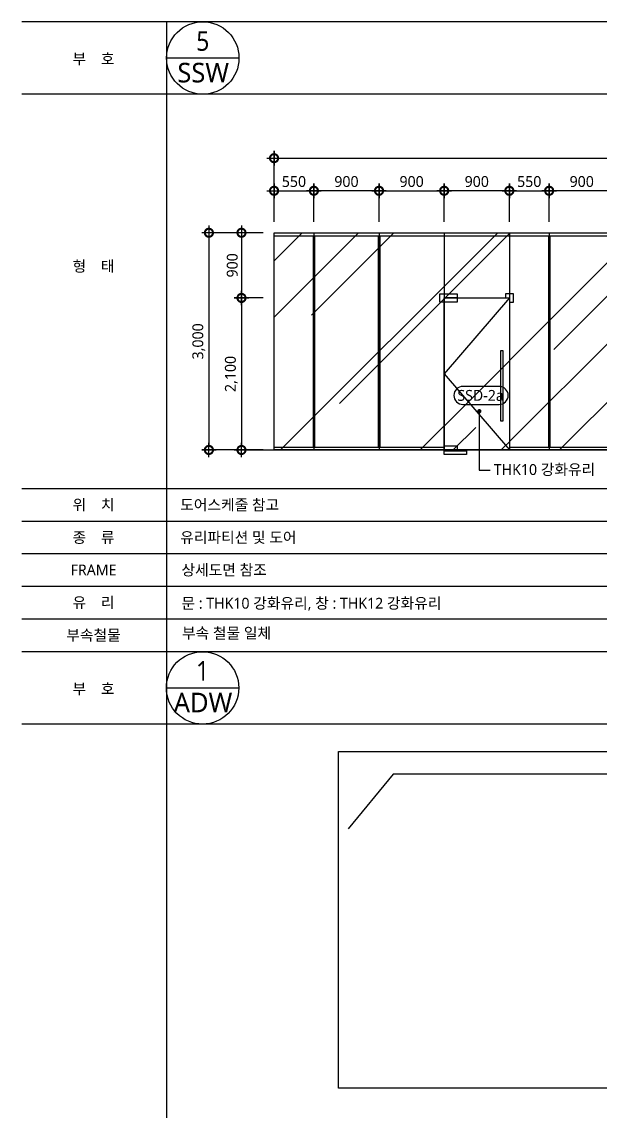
# Model space of a CAD drawing. Header units: millimetres. Extents: x -3 to 459584, y -660938 to -11738.
# Drawn here: x 84097 to 92087, y -135380 to -120334 of the extents above; entities that cross this region are included whole.
import ezdxf
from ezdxf import colors
from ezdxf.entities.mleader import LeaderData, LeaderLine
from ezdxf.enums import TextEntityAlignment as Align
from ezdxf.math import Vec2, Vec3

# ---------------------------------------------------------------- set-up
doc = ezdxf.new("R2010")
doc.units = ezdxf.units.MM
doc.header["$LTSCALE"] = 200
for name, pattern in [('CEN-GAUN', [32.2, 30, -1, 0.2, -1]), ('CENTERX2', [4, 2.5, -0.5, 0.5, -0.5]), ('H1', [1, 0.5, -0.5])]:
    doc.linetypes.add(name, pattern=pattern)
doc.layers.get('DEFPOINTS').update_dxf_attribs({"color": 137})
for name, color, linetype in [('0.KSC-DIM', 5, 'Continuous'), ('0.KSC-DOOR', 4, 'Continuous'), ('4ELE', 4, 'Continuous'), ('7ELE', 7, 'Continuous'), ('A-ELEV-PCN4', 4, 'Continuous'), ('A-ELEV-PCN5', 5, 'Continuous'), ('A-ELEV-PCN9', 9, 'Continuous'), ('A-PATT', 252, 'Continuous'), ('a-TAG-1', 6, 'Continuous'), ('A-TAG-2', 4, 'Continuous'), ('A-wall-유리파티션', 5, 'Continuous'), ('CEN', 1, 'CEN-GAUN'), ('DIM', 7, 'Continuous'), ('ELE3', 3, 'Continuous'), ('ELE6', 6, 'Continuous'), ('SYM', 6, 'Continuous'), ('TAG', 6, 'Continuous'), ('TEX', 3, 'Continuous')]:
    doc.layers.add(name, color=color, linetype=linetype)
doc.styles.add('ARIAL', font='malgun.ttf')
doc.styles.add('S1', font='malgun.ttf')
doc.styles.add('스타일1', font='malgun.ttf')
doc.dimstyles.new('CJA-50', dxfattribs={"dimscale": 50, "dimtxt": 3, "dimasz": 1, "dimexe": 2, "dimexo": 3, "dimgap": 1, "dimtad": 1, "dimdec": 0, "dimzin": 1, "dimdsep": 46, "dimlunit": 6, "dimtxsty": 'S1', "dimblk": 'GAUN-DOT', "dimcen": -2, "dimdle": 2, "dimclrd": 256, "dimclre": 256, "dimclrt": 3, "dimadec": 0, "dimazin": 0, "dimtfac": 1, "dimtdec": 0, "dimtix": 1, "dimtmove": 2, "dimatfit": 3, "dimldrblk": 'DOTSMALL', "dimfxl": 1, "dimtolj": 1, "dimtzin": 1, "dimarcsym": 0})

# ---------------------------------------------------------------- blocks, each defined once
blk = doc.blocks.new('GAUN-DOT')
at = {"linetype": 'ByBlock'}
for p, q in [((2, 0), (-2, 0)), ((0, -2), (0, 2))]:
    blk.add_line(p, q, dxfattribs=at)
at = {"const_width": 2.25}
blk.add_lwpolyline([(0, 0.28125, 1), (0, -0.28125, 1)], format="xyb", close=True, dxfattribs=at)
blk = doc.blocks.new('*D279')
at = {"layer": 'DEFPOINTS', "color": 0, "transparency": 16777216}
for p in [(87582, -123248), (86682, -126248), (87582, -126248)]:
    blk.add_point(p, dxfattribs=at)
at = {"layer": 'DIM', "lineweight": -2, "transparency": 16777216}
for p, q in [((87432, -123248), (86582, -123248)), ((86682, -123298), (86682, -126198)), ((87432, -126248), (86582, -126248))]:
    blk.add_line(p, q, dxfattribs=at)
at = {"layer": 'DIM', "lineweight": -2, "transparency": 16777216, "xscale": 50, "yscale": 50, "zscale": 50}
for p, rotation in [((86682, -123248), 90), ((86682, -126248), 270)]:
    blk.add_blockref('GAUN-DOT', p, dxfattribs=dict(at, rotation=rotation))
at = {"layer": 'DIM', "color": 3, "transparency": 16777216, "insert": (86542, -124748), "char_height": 150, "attachment_point": 5, "rotation": 90, "style": 'S1'}
blk.add_mtext('\\A1;3,000', dxfattribs=at)
blk = doc.blocks.new('_DotSmall')
at = {"color": 0, "linetype": 'ByBlock', "const_width": 0.5}
blk.add_lwpolyline([(-0.0625, 0, 1), (0.0625, 0, 1)], format="xyb", close=True, dxfattribs=at)
blk = doc.blocks.new('*D280')
at = {"layer": 'DEFPOINTS', "color": 0, "transparency": 16777216}
for p in [(87582, -124148), (87132, -126248), (87582, -126248)]:
    blk.add_point(p, dxfattribs=at)
at = {"layer": 'DIM', "lineweight": -2, "transparency": 16777216}
for p, q in [((87432, -124148), (87032, -124148)), ((87132, -124198), (87132, -126198)), ((87432, -126248), (87032, -126248))]:
    blk.add_line(p, q, dxfattribs=at)
at = {"layer": 'DIM', "lineweight": -2, "transparency": 16777216, "xscale": 50, "yscale": 50, "zscale": 50}
for p, rotation in [((87132, -124148), 90), ((87132, -126248), 270)]:
    blk.add_blockref('GAUN-DOT', p, dxfattribs=dict(at, rotation=rotation))
at = {"layer": 'DIM', "color": 3, "transparency": 16777216, "insert": (86992, -125198), "char_height": 150, "attachment_point": 5, "rotation": 90, "style": 'S1'}
blk.add_mtext('\\A1;2,100', dxfattribs=at)
blk = doc.blocks.new('*D281')
at = {"layer": 'DEFPOINTS', "color": 0, "transparency": 16777216}
for p in [(87582, -123248), (87132, -124148), (87582, -124148)]:
    blk.add_point(p, dxfattribs=at)
at = {"layer": 'DIM', "lineweight": -2, "transparency": 16777216}
for p, q in [((87432, -123248), (87032, -123248)), ((87132, -123298), (87132, -124098)), ((87432, -124148), (87032, -124148))]:
    blk.add_line(p, q, dxfattribs=at)
at = {"layer": 'DIM', "lineweight": -2, "transparency": 16777216, "xscale": 50, "yscale": 50, "zscale": 50}
for p, rotation in [((87132, -123248), 90), ((87132, -124148), 270)]:
    blk.add_blockref('GAUN-DOT', p, dxfattribs=dict(at, rotation=rotation))
at = {"layer": 'DIM', "color": 3, "transparency": 16777216, "insert": (87005, -123698), "char_height": 150, "attachment_point": 5, "rotation": 90, "style": 'S1'}
blk.add_mtext('\\A1;900', dxfattribs=at)
blk = doc.blocks.new('*D282')
at = {"layer": 'DEFPOINTS', "color": 0, "transparency": 16777216}
for p in [(97732, -122218), (87582, -123248), (97732, -123248)]:
    blk.add_point(p, dxfattribs=at)
at = {"layer": 'DIM', "lineweight": -2, "transparency": 16777216}
for p, q in [((87582, -123098), (87582, -122118)), ((97732, -123098), (97732, -122118)), ((87632, -122218), (97682, -122218))]:
    blk.add_line(p, q, dxfattribs=at)
at = {"layer": 'DIM', "lineweight": -2, "transparency": 16777216, "xscale": 50, "yscale": 50, "zscale": 50, "rotation": 180}
blk.add_blockref('GAUN-DOT', (87582, -122218), dxfattribs=at)
at = {"layer": 'DIM', "lineweight": -2, "transparency": 16777216, "xscale": 50, "yscale": 50, "zscale": 50}
blk.add_blockref('GAUN-DOT', (97732, -122218), dxfattribs=at)
at = {"layer": 'DIM', "color": 3, "transparency": 16777216, "insert": (92657, -122078), "char_height": 150, "attachment_point": 5, "style": 'S1'}
blk.add_mtext('\\A1;10,150', dxfattribs=at)
blk = doc.blocks.new('*D283')
at = {"layer": 'DEFPOINTS', "color": 0, "transparency": 16777216}
for p in [(88132, -122668), (87582, -123248), (88132, -123248)]:
    blk.add_point(p, dxfattribs=at)
at = {"layer": 'DIM', "lineweight": -2, "transparency": 16777216}
for p, q in [((87582, -123098), (87582, -122568)), ((88132, -123098), (88132, -122568)), ((87632, -122668), (88082, -122668))]:
    blk.add_line(p, q, dxfattribs=at)
at = {"layer": 'DIM', "lineweight": -2, "transparency": 16777216, "xscale": 50, "yscale": 50, "zscale": 50, "rotation": 180}
blk.add_blockref('GAUN-DOT', (87582, -122668), dxfattribs=at)
at = {"layer": 'DIM', "lineweight": -2, "transparency": 16777216, "xscale": 50, "yscale": 50, "zscale": 50}
blk.add_blockref('GAUN-DOT', (88132, -122668), dxfattribs=at)
at = {"layer": 'DIM', "color": 3, "transparency": 16777216, "insert": (87857, -122541), "char_height": 150, "attachment_point": 5, "style": 'S1'}
blk.add_mtext('\\A1;550', dxfattribs=at)
blk = doc.blocks.new('*D284')
at = {"layer": 'DEFPOINTS', "color": 0, "transparency": 16777216}
for p in [(89932, -122668), (89932, -123248), (90832, -123248)]:
    blk.add_point(p, dxfattribs=at)
at = {"layer": 'DIM', "lineweight": -2, "transparency": 16777216}
for p, q in [((89932, -123098), (89932, -122568)), ((90832, -123098), (90832, -122568)), ((90782, -122668), (89982, -122668))]:
    blk.add_line(p, q, dxfattribs=at)
at = {"layer": 'DIM', "lineweight": -2, "transparency": 16777216, "xscale": 50, "yscale": 50, "zscale": 50, "rotation": 180}
blk.add_blockref('GAUN-DOT', (89932, -122668), dxfattribs=at)
at = {"layer": 'DIM', "lineweight": -2, "transparency": 16777216, "xscale": 50, "yscale": 50, "zscale": 50}
blk.add_blockref('GAUN-DOT', (90832, -122668), dxfattribs=at)
at = {"layer": 'DIM', "color": 3, "transparency": 16777216, "insert": (90382, -122541), "char_height": 150, "attachment_point": 5, "style": 'S1'}
blk.add_mtext('\\A1;900', dxfattribs=at)
blk = doc.blocks.new('DN')
at = {"layer": 'SYM', "color": 6}
blk.add_lwpolyline([(12.5, 0.17, 1), (12.5, 5.17), (2.5, 5.17, 1), (2.5, 0.17)], format="xyb", close=True, dxfattribs=at)
at = {"layer": 'SYM', "color": 3, "style": '스타일1'}
blk.add_attdef('FSD-1', text='', height=3, dxfattribs=at).set_placement((7.37, 2.67), align=Align.MIDDLE_CENTER)
blk = doc.blocks.new('dor&win')
at = {"layer": 'a-TAG-1', "ltscale": 0.2}
blk.add_line((-5.5, 0), (5.5, 0), dxfattribs=at)
blk.add_circle((0, 0), 5.5, dxfattribs=at)
at = {"layer": 'a-TAG-1', "color": 3, "style": 'ARIAL'}
for tag, p in [('1', (0, 2.58)), ('FSD', (0.07, -2.22))]:
    blk.add_attdef(tag, text='', height=3, dxfattribs=at).set_placement(p, align=Align.MIDDLE_CENTER)
blk = doc.blocks.new('SST-900')
at = {"color": 8, "linetype": 'H1', "ltscale": 50}
blk.add_wipeout([(0, -0.8), (68.6, -0.8), (68.6, 160), (0, 160)], dxfattribs=at).dxf.layer = '0.KSC-DOOR'
at = {"layer": '0.KSC-DIM', "color": 1, "linetype": 'CENTERX2', "ltscale": 200}
blk.add_lwpolyline([(0, 160), (68.6, 80), (0, 0)], dxfattribs=at)
at = {"layer": '0.KSC-DOOR', "color": 5}
for points in [[(-0.2, 155.7), (-4.4, 155.7), (-4.4, 164.3), (4, 164.3, -0.440022), (4.2, 164), (4.2, 160.2), (-0.2, 160.2), (-0.2, 155.7)], [(68.8, 155.7), (73, 155.7), (73, 164.3), (55.2, 164.3, 0.440022), (54.9, 164), (54.9, 160.2), (68.8, 160.2), (68.8, 155.7)]]:
    blk.add_lwpolyline(points, format="xyb", dxfattribs=at)
at = {"layer": '0.KSC-DOOR'}
blk.add_lwpolyline([(0, 0), (68.6, 0), (68.6, 160), (0, 160)], close=True, dxfattribs=at)
at = {"layer": '0.KSC-DOOR', "color": 5}
for points in [[(54.9, 155.7), (68.6, 155.7), (68.6, 160), (54.9, 160)], [(54.9, 0), (68.6, 0), (68.6, 4.3), (54.9, 4.3)]]:
    blk.add_lwpolyline(points, close=True, dxfattribs=at)
at = {"layer": '0.KSC-DOOR', "color": 6}
blk.add_lwpolyline([(7, 30.4), (9, 30.4), (9, 104.7), (7, 104.7)], close=True, dxfattribs=at)
at = {"layer": '0.KSC-DOOR', "color": 8, "linetype": 'H1', "ltscale": 0.5}
for points in [[(66.5, 0.6), (64.3, 0.6), (64.3, -0.8), (66.5, -0.8)], [(45.2, -4.7), (68.6, -4.7), (68.6, -0.8), (45.2, -0.8)], [(45.2, -0.9), (68.6, -0.9), (68.6, -0.8), (45.2, -0.8)]]:
    blk.add_lwpolyline(points, close=True, dxfattribs=at)
blk = doc.blocks.new('*D132')
at = {"layer": 'DEFPOINTS', "color": 0, "transparency": 16777216}
for p in [(91382, -122668), (91382, -123248), (92282, -123248)]:
    blk.add_point(p, dxfattribs=at)
at = {"layer": 'DIM', "lineweight": -2, "transparency": 16777216}
for p, q in [((91382, -123098), (91382, -122568)), ((92282, -123098), (92282, -122568)), ((92232, -122668), (91432, -122668))]:
    blk.add_line(p, q, dxfattribs=at)
at = {"layer": 'DIM', "lineweight": -2, "transparency": 16777216, "xscale": 50, "yscale": 50, "zscale": 50, "rotation": 180}
blk.add_blockref('GAUN-DOT', (91382, -122668), dxfattribs=at)
at = {"layer": 'DIM', "lineweight": -2, "transparency": 16777216, "xscale": 50, "yscale": 50, "zscale": 50}
blk.add_blockref('GAUN-DOT', (92282, -122668), dxfattribs=at)
at = {"layer": 'DIM', "color": 3, "transparency": 16777216, "insert": (91832, -122541), "char_height": 150, "attachment_point": 5, "style": 'S1'}
blk.add_mtext('\\A1;900', dxfattribs=at)
blk = doc.blocks.new('*D133')
at = {"layer": 'DEFPOINTS', "color": 0, "transparency": 16777216}
for p in [(89932, -122668), (89032, -123248), (89932, -123248)]:
    blk.add_point(p, dxfattribs=at)
at = {"layer": 'DIM', "lineweight": -2, "transparency": 16777216}
for p, q in [((89032, -123098), (89032, -122568)), ((89932, -123098), (89932, -122568)), ((89082, -122668), (89882, -122668))]:
    blk.add_line(p, q, dxfattribs=at)
at = {"layer": 'DIM', "lineweight": -2, "transparency": 16777216, "xscale": 50, "yscale": 50, "zscale": 50, "rotation": 180}
blk.add_blockref('GAUN-DOT', (89032, -122668), dxfattribs=at)
at = {"layer": 'DIM', "lineweight": -2, "transparency": 16777216, "xscale": 50, "yscale": 50, "zscale": 50}
blk.add_blockref('GAUN-DOT', (89932, -122668), dxfattribs=at)
at = {"layer": 'DIM', "color": 3, "transparency": 16777216, "insert": (89482, -122541), "char_height": 150, "attachment_point": 5, "style": 'S1'}
blk.add_mtext('\\A1;900', dxfattribs=at)
blk = doc.blocks.new('*D134')
at = {"layer": 'DEFPOINTS', "color": 0, "transparency": 16777216}
for p in [(88132, -122668), (88132, -123248), (89032, -123248)]:
    blk.add_point(p, dxfattribs=at)
at = {"layer": 'DIM', "lineweight": -2, "transparency": 16777216}
for p, q in [((88132, -123098), (88132, -122568)), ((89032, -123098), (89032, -122568)), ((88982, -122668), (88182, -122668))]:
    blk.add_line(p, q, dxfattribs=at)
at = {"layer": 'DIM', "lineweight": -2, "transparency": 16777216, "xscale": 50, "yscale": 50, "zscale": 50, "rotation": 180}
blk.add_blockref('GAUN-DOT', (88132, -122668), dxfattribs=at)
at = {"layer": 'DIM', "lineweight": -2, "transparency": 16777216, "xscale": 50, "yscale": 50, "zscale": 50}
blk.add_blockref('GAUN-DOT', (89032, -122668), dxfattribs=at)
at = {"layer": 'DIM', "color": 3, "transparency": 16777216, "insert": (88582, -122541), "char_height": 150, "attachment_point": 5, "style": 'S1'}
blk.add_mtext('\\A1;900', dxfattribs=at)
blk = doc.blocks.new('*D135')
at = {"layer": 'DEFPOINTS', "color": 0, "transparency": 16777216}
for p in [(91382, -122668), (90832, -123248), (91382, -123248)]:
    blk.add_point(p, dxfattribs=at)
at = {"layer": 'DIM', "lineweight": -2, "transparency": 16777216}
for p, q in [((90832, -123098), (90832, -122568)), ((91382, -123098), (91382, -122568)), ((90882, -122668), (91332, -122668))]:
    blk.add_line(p, q, dxfattribs=at)
at = {"layer": 'DIM', "lineweight": -2, "transparency": 16777216, "xscale": 50, "yscale": 50, "zscale": 50, "rotation": 180}
blk.add_blockref('GAUN-DOT', (90832, -122668), dxfattribs=at)
at = {"layer": 'DIM', "lineweight": -2, "transparency": 16777216, "xscale": 50, "yscale": 50, "zscale": 50}
blk.add_blockref('GAUN-DOT', (91382, -122668), dxfattribs=at)
at = {"layer": 'DIM', "color": 3, "transparency": 16777216, "insert": (91107, -122541), "char_height": 150, "attachment_point": 5, "style": 'S1'}
blk.add_mtext('\\A1;550', dxfattribs=at)
blk = doc.blocks.new('_Dot')
at = {"color": 0, "linetype": 'ByBlock', "lineweight": -2}
blk.add_line((-0.5, 0), (-1, 0), dxfattribs=at)
at = {"color": 0, "linetype": 'ByBlock', "const_width": 0.5}
blk.add_lwpolyline([(-0.25, 0, 1), (0.25, 0, 1)], format="xyb", close=True, dxfattribs=at)

msp = doc.modelspace()

# ---------------------------------------------------------------- linework, layer by layer
at = {"color": 251}
msp.add_lwpolyline([(88472.2, -130410), (95762.2, -130410), (95762.2, -135060), (88472.2, -135060)], close=True, dxfattribs=at)
at = {"layer": 'A-ELEV-PCN5'}
msp.add_line((87582.2, -123288.1), (97732.2, -123288.1), dxfattribs=at)
at = {"layer": 'A-ELEV-PCN9'}
for p, q in [((88122.2, -123288.1), (88122.2, -126208.1)), ((88132.2, -123248.1), (88132.2, -126248.1)), ((88142.2, -123288.1), (88142.2, -126208.1)), ((89022.2, -123288.1), (89022.2, -126208.1)), ((89032.2, -123248.1), (89032.2, -126248.1)), ((89042.2, -123288.1), (89042.2, -126208.1)), ((91372.2, -123288.1), (91372.2, -126208.1)), ((91382.2, -123248.1), (91382.2, -126248.1)), ((91392.2, -123288.1), (91392.2, -126208.1))]:
    msp.add_line(p, q, dxfattribs=at)
at = {"layer": 'A-TAG-2', "color": 7}
for p, q in [((118447.2, -121334.1), (84097.2, -121334.1)), ((118447.2, -130034.1), (84097.2, -130034.1))]:
    msp.add_line(p, q, dxfattribs=at)
at = {"layer": 'A-wall-유리파티션'}
msp.add_line((87582.2, -123248.1), (97682.2, -123248.1), dxfattribs=at)
at = {"layer": 'ELE3'}
for p, q in [((118447.2, -120334.1), (84097.2, -120334.1)), ((86097.2, -120334.1), (86097.2, -146434.1)), ((118447.2, -129034.1), (84097.2, -129034.1))]:
    msp.add_line(p, q, dxfattribs=at)
at = {"layer": 'ELE6'}
for p, q in [((118447.2, -126784.1), (84097.2, -126784.1)), ((118447.2, -127234.1), (84097.2, -127234.1)), ((118447.2, -127684.1), (84097.2, -127684.1)), ((118447.2, -128134.1), (84097.2, -128134.1)), ((118447.2, -128584.1), (84097.2, -128584.1))]:
    msp.add_line(p, q, dxfattribs=at)
msp.add_lwpolyline([(95087.4, -134678.2), (95940.9, -134324.7), (95940.9, -130724.7), (89229.1, -130724.7), (88605.5, -131478.2)], dxfattribs=at)

# ---------------------------------------------------------------- block references
at = {"layer": 'A-ELEV-PCN4', "xscale": -13.1249999999998, "yscale": 13.1249999999998, "zscale": 13.1249999999998}
msp.add_blockref('SST-900', (90832.2, -126248.1, 0), dxfattribs=at)
at = {"layer": 'a-TAG-1'}
ref = msp.add_blockref('dor&win', (86597.2, -120834.1), dxfattribs=dict(at, xscale=90.90909090894274, yscale=90.90909090894274, zscale=90.90909090894274))
ref.add_attrib('1', '5', dxfattribs={"color": 3, "height": 270, "style": 'S1', "width": 0.9}).set_placement((86597.2, -120599.2), align=Align.MIDDLE_CENTER)
ref.add_attrib('FSD', 'SSW', dxfattribs={"color": 3, "height": 270, "style": 'S1'}).set_placement((86603.3, -121036.2), align=Align.MIDDLE_CENTER)
ref = msp.add_blockref('dor&win', (86594.5, -129534.1), dxfattribs=dict(at, xscale=90.90909090894274, yscale=90.90909090894274, zscale=90.90909090894274))
ref.add_attrib('1', '1', dxfattribs={"color": 3, "height": 270, "style": 'S1', "width": 0.9}).set_placement((86594.5, -129299.2), align=Align.MIDDLE_CENTER)
ref.add_attrib('FSD', 'ADW', dxfattribs={"color": 3, "height": 270, "style": 'S1'}).set_placement((86600.6, -129736.2), align=Align.MIDDLE_CENTER)

# ---------------------------------------------------------------- texts
at = {"layer": 'TEX', "style": 'S1'}
for s, p in [('부    호', (85088.3, -120921.6)), ('형    태', (85088.3, -123784.8)), ('위    치', (85088.3, -127080.1)), ('종    류', (85088.3, -127530.1)), ('FRAME', (85088.3, -127980.1)), ('유    리', (85088.3, -128430.1)), ('부속철물', (85088.3, -128880.1)), ('부    호', (85088.3, -129621.6))]:
    msp.add_text(s, height=150, dxfattribs=at).set_placement(p, align=Align.CENTER)
for s, p in [('도어스케줄 참고', (86285, -127080.1)), ('유리파티션 및 도어', (86285, -127530.1)), ('상세도면 참조', (86302.3, -127980.1)), ('문 : THK10 강화유리, 창 : THK12 강화유리', (86303.1, -128439.7)), ('부속 철물 일체', (86310.1, -128851.7))]:
    msp.add_text(s, height=150, dxfattribs=at).set_placement(p)

# ---------------------------------------------------------------- dimensions: what is measured, and where the dimension line sits
at = {"layer": 'DIM'}
for base, p1, p2, angle, picture, middle in [((97732.2, -122218.2), (87582.2, -123248.1), (97732.2, -123248.1), 180, '*D282', (92657.2, -122077.7)), ((88132.2, -122668.1), (87582.2, -123248.1), (88132.2, -123248.1), 180, '*D283', (87857.2, -122540.6)), ((89932.2, -122668.1), (89032.2, -123248.1), (89932.2, -123248.1), 180, '*D133', (89482.2, -122540.6)), ((91382.2, -122668.1), (90832.2, -123248.1), (91382.2, -123248.1), 180, '*D135', (91107.2, -122540.6)), ((86682.2, -126248.2), (87582.2, -123248.1), (87582.2, -126248.2), 90, '*D279', (86542.1, -124748.2)), ((87132.2, -124148.1), (87582.2, -123248.1), (87582.2, -124148.1), 90, '*D281', (87004.7, -123698.1)), ((87132.2, -126248.2), (87582.2, -124148.1), (87582.2, -126248.2), 90, '*D280', (86991.7, -125198.2))]:
    dim = msp.add_linear_dim(base=base, p1=p1, p2=p2, angle=angle, dimstyle='CJA-50', dxfattribs=at)
    dim.commit()
    dim.dimension.update_dxf_attribs({"geometry": picture, "text_midpoint": middle})
for base, p1, p2, picture, middle in [((88132.2, -122668.1), (89032.2, -123248.1), (88132.2, -123248.1), '*D134', (88582.2, -122540.6)), ((89932.2, -122668.1), (90832.2, -123248.1), (89932.2, -123248.1), '*D284', (90382.2, -122540.6)), ((91382.2, -122668.1), (92282.2, -123248.1), (91382.2, -123248.1), '*D132', (91832.2, -122540.6))]:
    dim = msp.add_linear_dim(base=base, p1=p1, p2=p2, dimstyle='CJA-50', dxfattribs=at)
    dim.commit()
    dim.dimension.update_dxf_attribs({"geometry": picture, "text_midpoint": middle})

# ---------------------------------------------------------------- next in the draw order: hatches: boundary and pattern name
at = {"layer": 'A-PATT'}
h = msp.add_hatch(dxfattribs=at)
h.set_pattern_fill('AR-RROOF', color=155, scale=80, angle=45)
h.set_pattern_definition([(45, (-2325, -147450), (1724.21, 4597.89), [30480, -4064, 10160, -2032]), (45, (-1132.4, -144820.6), (-3347.84, 474.16), [6096, -670.56, 12192, -1524]), (45, (-2827.9, -145510.3), (6508.89, 8434.257), [16256, -2844.8, 8128, -2032])])
h.paths.add_polyline_path([(87582.2, -123248.1), (97732.2, -123248.1), (97732.2, -126248.1), (87582.2, -126248.1)])

# ---------------------------------------------------------------- next in the draw order: linework, layer by layer
at = {"layer": '4ELE'}
msp.add_lwpolyline([(87582.2, -123248.1), (97732.2, -123248.1), (97732.2, -126248.1), (87582.2, -126248.1)], close=True, dxfattribs=at)
at = {"layer": '7ELE'}
msp.add_line((90832.2, -126248.1), (89932.2, -126248.1), dxfattribs=at)
at = {"layer": 'A-ELEV-PCN5'}
for p, q in [((87582.2, -126208.1), (89932.2, -126208.1)), ((90832.2, -126208.1), (97732.2, -126208.1))]:
    msp.add_line(p, q, dxfattribs=at)
at = {"layer": 'A-ELEV-PCN9'}
for p, q in [((89932.2, -123248.1), (89932.2, -126248.1)), ((90832.2, -123248.1), (90832.2, -126248.1))]:
    msp.add_line(p, q, dxfattribs=at)
at = {"layer": 'CEN'}
msp.add_line((87117.2, -126248.1), (98430.9, -126248.1), dxfattribs=at)

# ---------------------------------------------------------------- next in the draw order: block references
at = {"layer": 'SYM'}
ref = msp.add_blockref('DN', (90066.4, -125627.6), dxfattribs=dict(at, xscale=50.00000000000001, yscale=50.00000000000001, zscale=50.00000000000001))
ref.add_attrib('1-FSD', 'SSD-2a', dxfattribs={"color": 3, "height": 150, "style": '스타일1'}).set_placement((90434.9, -125494), align=Align.MIDDLE_CENTER)

# ---------------------------------------------------------------- next in the draw order: leaders
at = {"layer": 'TAG', "color": 3}
ml = msp.add_multileader_mtext('Standard', dxfattribs=at)
ml.set_content('THK10 강화유리', color=3, style='ARIAL')
ml.set_leader_properties(color=6)
ml.set_arrow_properties(name='DOT')
ml.build(insert=Vec2(0, 0))
ml.multileader.update_dxf_attribs({"dogleg_length": 3, "arrow_head_size": 60})
ctx = ml.context
ctx.base_point, ctx.char_height, ctx.arrow_head_size, ctx.landing_gap_size, ctx.plane_origin = Vec3(90567.2, -126527.2), 150, 60, 50, Vec3(89551.2, -128598.9)
notes = []
notes.append((ctx, [(0, (1, 1, 0), (90417.2, -126527.2), (1, 0), 150, [(0, [(90417.2, -125712.3)], 0, [])])]))
ctx.mtext.insert, ctx.mtext.flow_direction = Vec3(90617.2, -126443.1), 5
for ctx, leaders in notes:
    for number, flags, end, landing, length, lines in leaders:
        leader = LeaderData()
        leader.index, (leader.has_last_leader_line, leader.has_dogleg_vector, leader.attachment_direction) = number, flags
        leader.last_leader_point, leader.dogleg_vector, leader.dogleg_length = Vec3(end), Vec3(landing), length
        for number, points, colour, breaks in lines:
            line = LeaderLine()
            line.index, line.vertices, line.color, line.breaks = number, Vec3.list(points), colors.encode_raw_color(colour), breaks
            leader.lines.append(line)
        ctx.leaders.append(leader)

doc.saveas('drawing.dxf')
